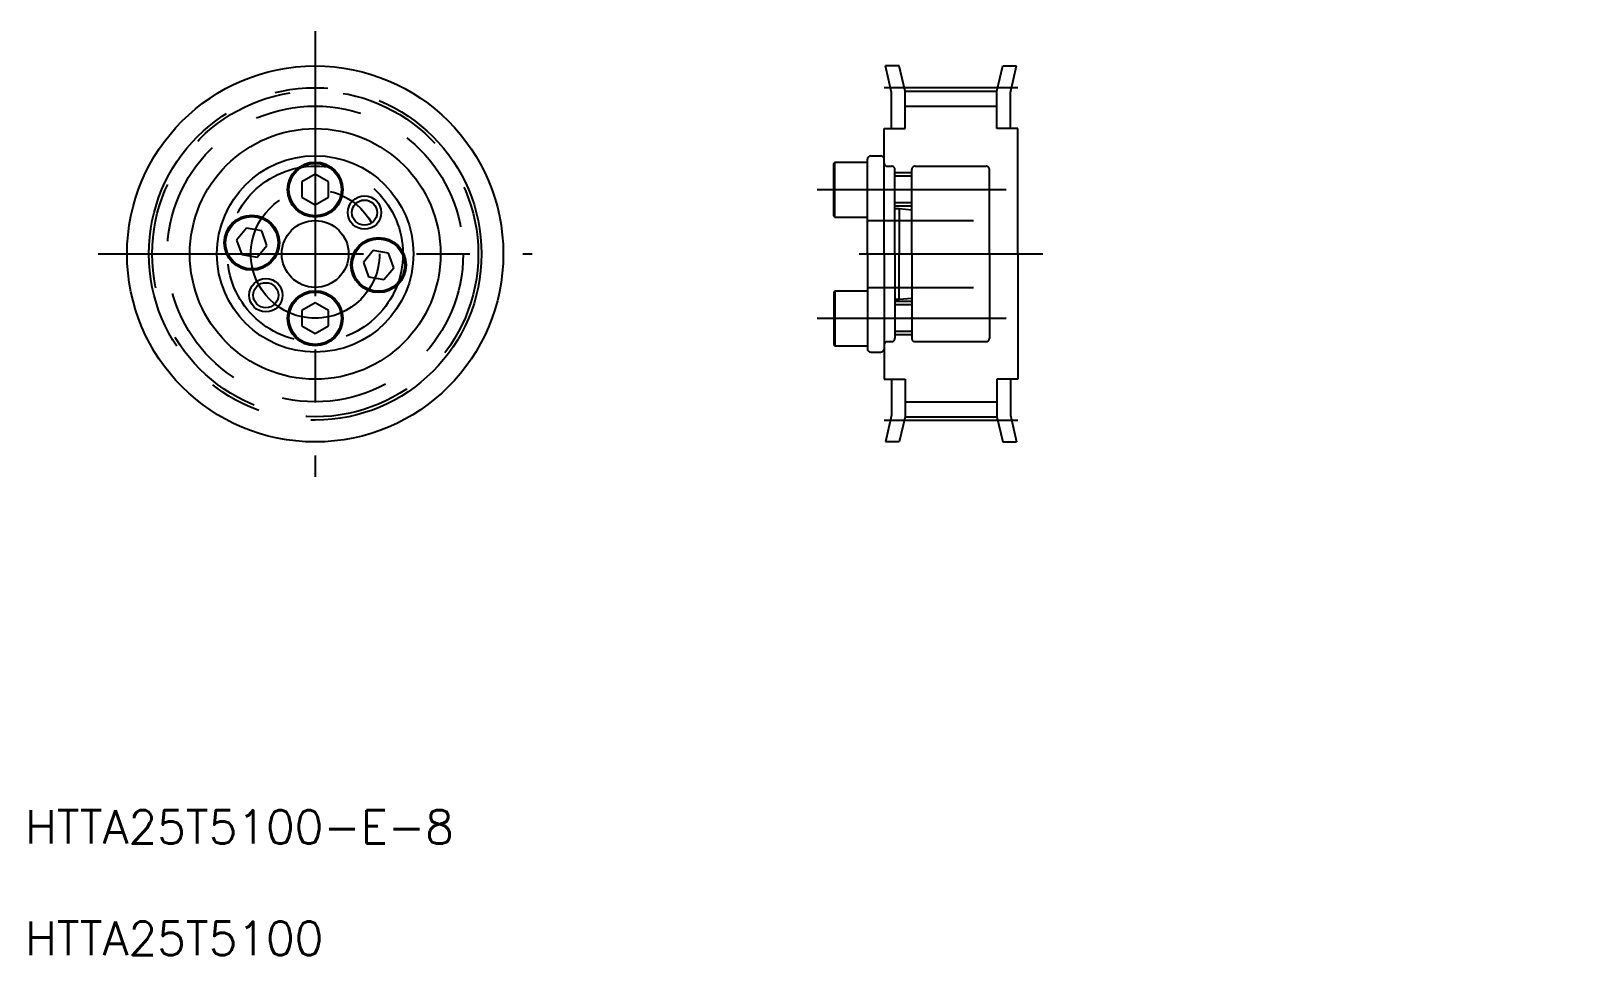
# Model space of a CAD drawing. Extents: x 16 to 201, y 18 to 129.
import ezdxf

# ---------------------------------------------------------------- set-up
doc = ezdxf.new("R2010")
doc.units = 0
doc.header["$PDMODE"] = 1
doc.linetypes.add('CENTER', pattern=[50.8, 31.75, -6.35, 6.35, -6.35])
doc.linetypes.add('DASHED', pattern=[19.05, 12.7, -6.35])
doc.layers.get('0').update_dxf_attribs({"linetype": 'CONTINUOUS'})
doc.layers.add('CENTER', color=1, linetype='CENTER')
doc.styles.add('MISUMI', font='txt.shx')

# ---------------------------------------------------------------- blocks, each defined once
blk = doc.blocks.new('*U5')
at = {"color": 7, "linetype": 'CONTINUOUS', "style": 'MISUMI'}
for s, p in [('HTTA25T5100-E-8', (15.05, 31.56)), ('HTTA25T5100', (15.05, 18.23))]:
    blk.add_text(s, height=4, dxfattribs=at).set_placement(p)

msp = doc.modelspace()

# ---------------------------------------------------------------- linework, layer by layer
at = {"color": 7, "linetype": 'CONTINUOUS'}
for p, q in [((118.68, 121.46), (117.93, 124.64)), ((119.57, 124.64), (117.93, 124.64)), ((120.28, 121.64), (119.57, 124.64)), ((131.28, 121.64), (131.98, 124.64)), ((131.98, 124.64), (133.62, 124.64)), ((132.88, 121.46), (133.62, 124.64)), ((118.68, 117.14), (118.68, 121.46)), ((120.28, 117.14), (120.28, 121.64)), ((120.28, 121.64), (131.28, 121.64)), ((131.28, 117.14), (131.28, 121.64)), ((132.88, 117.14), (132.88, 121.46)), ((117.78, 102.14), (117.78, 117.14)), ((117.78, 117.14), (120.28, 117.14)), ((133.78, 117.14), (131.28, 117.14)), ((133.78, 102.14), (133.78, 117.14)), ((111.78, 112.98), (111.87, 113.14)), ((111.87, 106.54), (111.87, 113.14)), ((111.87, 113.14), (115.78, 113.14)), ((115.78, 102.14), (115.78, 113.49)), ((115.78, 106.54), (115.78, 113.14)), ((116.18, 113.89), (117.38, 113.89)), ((117.78, 102.14), (117.78, 113.49)), ((49.73, 111.69), (48.13, 110.77)), ((51.33, 110.77), (49.73, 111.69)), ((111.78, 106.71), (111.78, 112.98)), ((115.78, 107.84), (115.78, 111.84)), ((48.13, 110.77), (48.13, 108.92)), ((51.33, 108.92), (51.33, 110.77)), ((48.13, 108.92), (49.73, 108)), ((49.73, 108), (51.33, 108.92)), ((115.78, 107.82), (115.78, 107.82)), ((111.78, 106.71), (111.87, 106.54)), ((111.87, 106.54), (115.78, 106.54)), ((41.51, 105.22), (40.33, 103.8)), ((43.33, 104.9), (41.51, 105.22)), ((43.96, 103.16), (43.33, 104.9)), ((115.78, 104.98), (115.78, 104.98)), ((40.33, 103.8), (40.96, 102.07)), ((40.96, 102.07), (42.78, 101.75)), ((42.78, 101.75), (43.96, 103.16)), ((56.68, 102.54), (55.49, 101.13)), ((58.5, 102.22), (56.68, 102.54)), ((59.13, 100.49), (58.5, 102.22)), ((115.78, 102.14), (115.78, 90.79)), ((117.78, 102.14), (117.78, 90.79)), ((117.78, 102.14), (117.78, 87.14)), ((133.78, 102.14), (133.78, 87.14)), ((55.49, 101.13), (56.12, 99.39)), ((57.94, 99.07), (59.13, 100.49)), ((56.12, 99.39), (57.94, 99.07)), ((111.78, 97.58), (111.87, 97.74)), ((111.78, 97.58), (111.78, 91.31)), ((111.87, 97.74), (111.87, 91.14)), ((111.87, 97.74), (115.78, 97.74)), ((115.78, 97.74), (115.78, 91.14)), ((115.78, 96.44), (115.78, 92.44)), ((49.73, 96.29), (48.13, 95.37)), ((48.13, 95.37), (48.13, 93.52)), ((51.33, 95.37), (49.73, 96.29)), ((51.33, 93.52), (51.33, 95.37)), ((48.13, 93.52), (49.73, 92.6)), ((49.73, 92.6), (51.33, 93.52)), ((111.78, 91.31), (111.87, 91.14)), ((111.87, 91.14), (115.78, 91.14)), ((116.18, 90.39), (117.38, 90.39)), ((117.78, 87.14), (120.28, 87.14)), ((118.68, 87.14), (118.68, 82.83)), ((120.28, 87.14), (120.28, 82.64)), ((131.28, 87.14), (131.28, 82.64)), ((133.78, 87.14), (131.28, 87.14)), ((132.88, 87.14), (132.88, 82.83)), ((118.68, 82.83), (117.93, 79.64)), ((120.28, 82.64), (119.57, 79.64)), ((120.28, 82.64), (131.28, 82.64)), ((131.28, 82.64), (131.98, 79.64)), ((132.88, 82.83), (133.62, 79.64)), ((119.57, 79.64), (117.93, 79.64)), ((131.98, 79.64), (133.62, 79.64))]:
    msp.add_line(p, q, dxfattribs=at)
at = {"color": 3, "linetype": 'CONTINUOUS'}
for p, q in [((120.28, 119.84), (131.28, 119.84)), ((120.28, 84.44), (131.28, 84.44))]:
    msp.add_line(p, q, dxfattribs=at)
at = {"color": 3, "linetype": 'DASHED'}
for p, q in [((118.19, 112.64), (118.68, 112.64)), ((119.08, 102.14), (119.08, 112.24)), ((121.08, 111.84), (119.08, 111.84)), ((121.08, 111.44), (119.08, 111.44)), ((121.08, 102.14), (121.08, 112.24)), ((121.48, 112.64), (129.98, 112.64)), ((130.38, 102.14), (130.38, 112.24)), ((121.08, 108.24), (119.08, 108.24)), ((121.08, 107.84), (119.08, 107.84)), ((119.08, 107.57), (119.58, 107.57)), ((119.58, 107.57), (119.58, 102.14)), ((119.58, 107.57), (121.08, 107.42)), ((115.78, 106.14), (133.78, 106.14)), ((119.08, 102.14), (119.08, 92.04)), ((119.58, 96.71), (119.58, 102.14)), ((121.08, 102.14), (121.08, 92.04)), ((130.38, 102.14), (130.38, 92.04)), ((115.78, 98.14), (133.78, 98.14)), ((119.08, 96.71), (119.58, 96.71)), ((121.08, 96.44), (119.08, 96.44)), ((119.58, 96.71), (121.08, 96.86)), ((121.08, 96.04), (119.08, 96.04)), ((121.08, 92.84), (119.08, 92.84)), ((118.19, 91.64), (118.68, 91.64)), ((121.08, 92.44), (119.08, 92.44)), ((121.48, 91.64), (129.98, 91.64))]:
    msp.add_line(p, q, dxfattribs=at)
at = {"color": 7, "linetype": 'CONTINUOUS'}
for centre, radius in [((49.73, 102.14), 22.5), ((49.73, 102.14), 15), ((49.73, 102.14), 11.75), ((49.73, 109.84), 3.3), ((49.73, 109.84), 3.14), ((55.63, 107.09), 1.5), ((42.15, 103.48), 3.3), ((42.15, 103.48), 3.14), ((49.73, 102.14), 4), ((57.31, 100.81), 3.3), ((57.31, 100.81), 3.14), ((43.83, 97.2), 1.5), ((49.73, 94.44), 3.3), ((49.73, 94.44), 3.14)]:
    msp.add_circle(centre, radius, dxfattribs=at)
at = {"color": 3, "linetype": 'DASHED'}
for radius in [19.5, 17.7, 10.5]:
    msp.add_circle((49.73, 102.14), radius, dxfattribs=at)
at = {"color": 3}
for centre in [(55.63, 107.09), (43.83, 97.2)]:
    msp.add_circle(centre, 2, dxfattribs=at)
at = {"color": 7, "linetype": 'CONTINUOUS'}
for centre, start, end in [((116.18, 113.49), 90, 180), ((117.38, 113.49), 0, 90), ((116.18, 90.79), 180, 270), ((117.38, 90.79), 270, 0)]:
    msp.add_arc(centre, 0.4, start, end, dxfattribs=at)
at = {"color": 3, "linetype": 'DASHED'}
for centre, radius, start, end in [((118.19, 113.05), 0.41, 180, 270), ((118.68, 112.24), 0.4, 0, 90), ((121.48, 112.24), 0.4, 90, 180), ((129.98, 112.24), 0.4, 0, 90), ((118.19, 91.23), 0.41, 90, 180), ((118.68, 92.04), 0.4, 270, 0), ((121.48, 92.04), 0.4, 180, 270), ((129.98, 92.04), 0.4, 270, 0)]:
    msp.add_arc(centre, radius, start, end, dxfattribs=at)
at = {"color": 7, "linetype": 'CONTINUOUS'}
for p in [(199.34, 126.85), (197.34, 124.35), (200.64, 121.65), (201.14, 121.65), (200.64, 113.05), (201.14, 113.05), (197.34, 110.35), (199.34, 107.85), (197.34, 106.6)]:
    msp.add_point(p, dxfattribs=at)
at = {"layer": 'CENTER', "color": 1, "linetype": 'CENTER'}
for p, q in [((49.73, 128.82), (49.73, 75.48)), ((117.78, 122.04), (133.78, 122.04)), ((109.78, 109.84), (132.38, 109.84)), ((23.76, 102.14), (75.68, 102.14)), ((114.78, 102.14), (136.78, 102.14)), ((109.78, 94.44), (132.38, 94.44)), ((117.78, 82.25), (133.78, 82.25))]:
    msp.add_line(p, q, dxfattribs=at)
for radius in [19.89, 7.7]:
    msp.add_circle((49.73, 102.14), radius, dxfattribs=at)

# ---------------------------------------------------------------- block references
at = {"color": 7, "linetype": 'CONTINUOUS'}
msp.add_blockref('*U5', (0, 0), dxfattribs=at)

doc.saveas('drawing.dxf')
